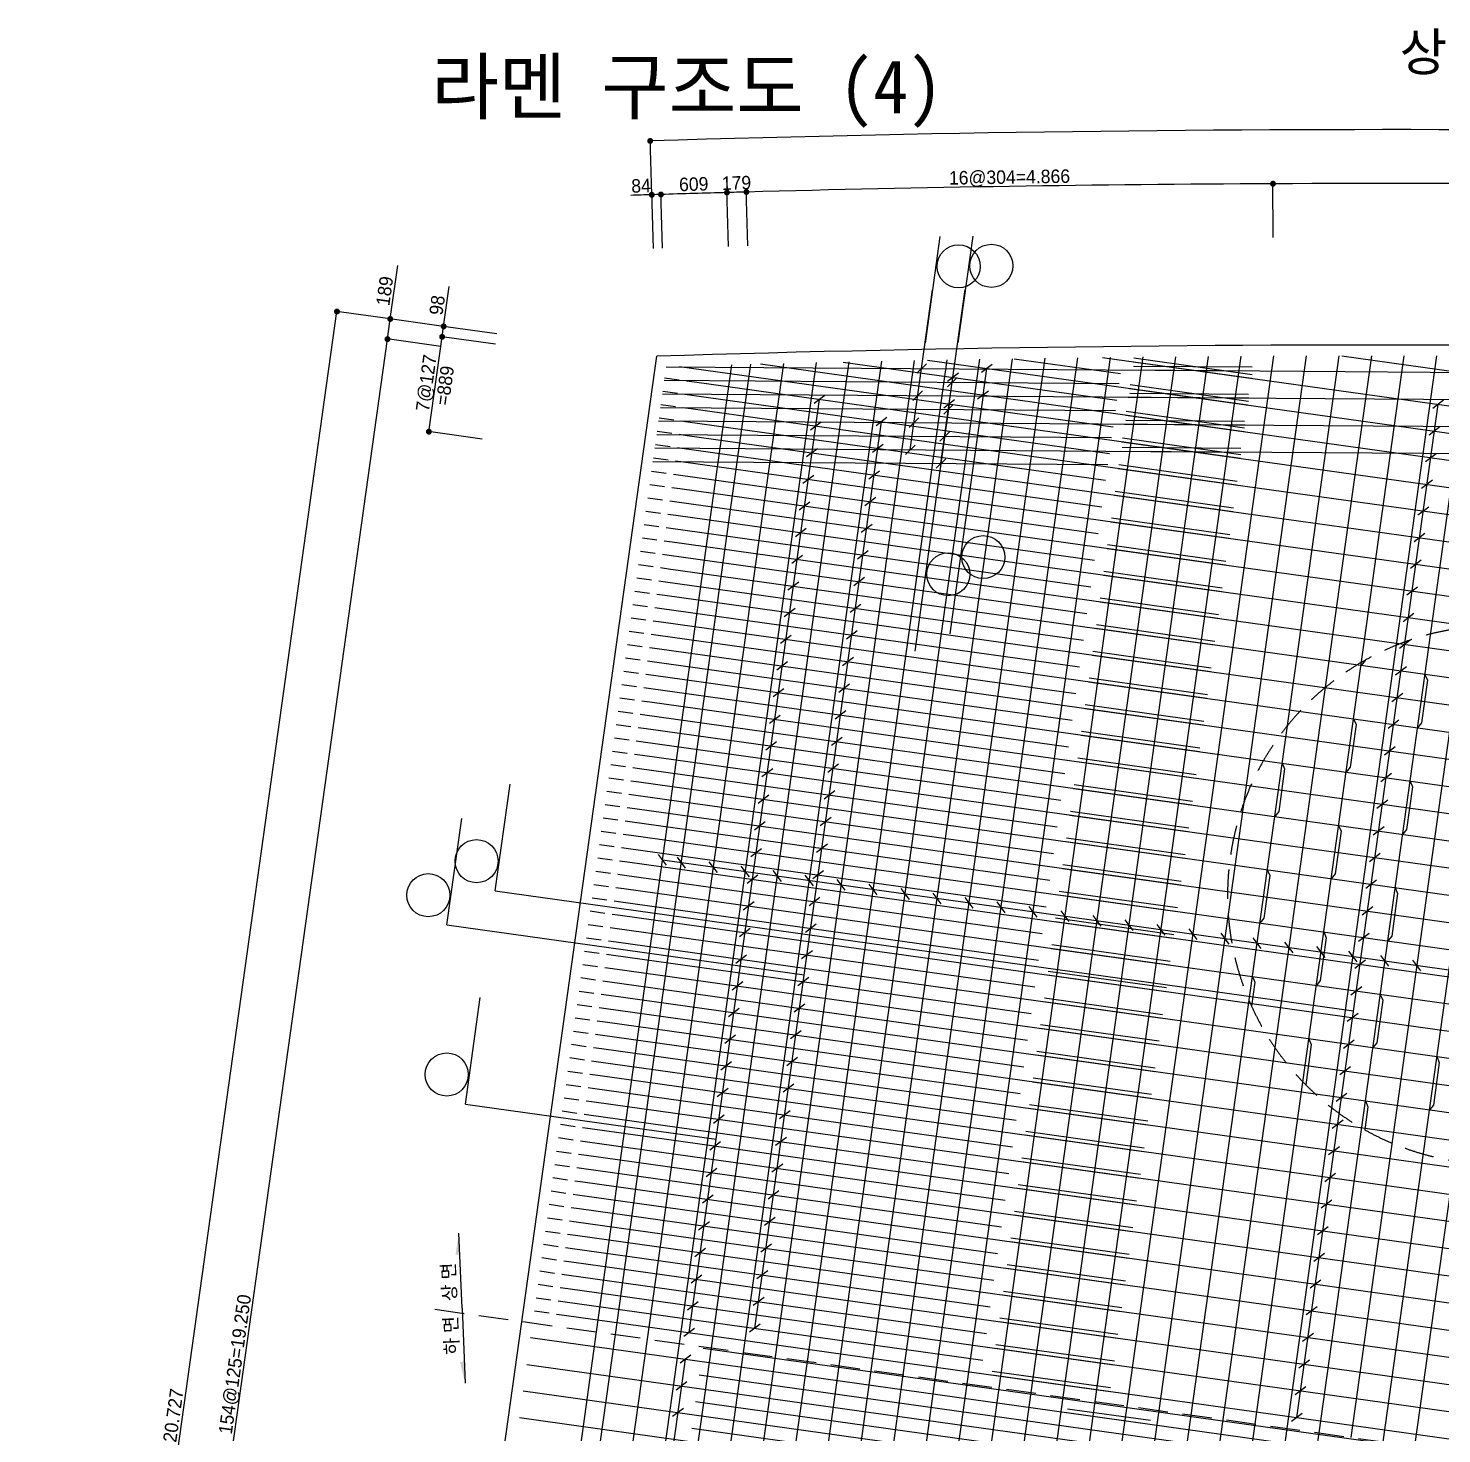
# Model space of a CAD drawing. Extents: x 2629709 to 3675628, y 1179 to 102095.
# Drawn here: x 3110835 to 3123967, y 15340 to 28391 of the extents above; entities that cross this region are included whole.
import ezdxf
from ezdxf.enums import TextEntityAlignment as Align

# ---------------------------------------------------------------- set-up
doc = ezdxf.new("R2010")
doc.units = 0
doc.header["$LTSCALE"] = 550
doc.header["$MEASUREMENT"] = 0
doc.linetypes.add('A-DASHD01', pattern=[0.75, 0.5, -0.25])
doc.linetypes.add('HIDDEN', pattern=[0.375, 0.25, -0.125])
for name, color, linetype in [('CS-CNTL', 1, 'A-DASHD01'), ('CS-CONC-MAJR', 4, 'CONTINUOUS'), ('CS-DIML', 1, 'CONTINUOUS'), ('CS-DIMT', 3, 'CONTINUOUS'), ('CS-MISC', 3, 'CONTINUOUS'), ('CS-RBAR-EREC', 6, 'CONTINUOUS'), ('CS-RBAR-MAJR', 6, 'CONTINUOUS'), ('CS-SYMB', 3, 'CONTINUOUS'), ('CS-SYMB-LIN3', 1, 'CONTINUOUS'), ('CS-TEXT', 3, 'CONTINUOUS'), ('CZ-TEX1', 6, 'CONTINUOUS'), ('TITLE-TEXT', 7, 'CONTINUOUS')]:
    doc.layers.add(name, color=color, linetype=linetype)
doc.styles.add('A_STANDARD', font='Dotum.ttf')
doc.styles.add('TB_TEXT', font='DotumChe.ttf')

# ---------------------------------------------------------------- blocks, each defined once
blk = doc.blocks.new('CXLEATK')
at = {"layer": 'CS-MISC'}
blk.add_line((-0.883885, 0.883882), (0.883882, -0.883882), dxfattribs=at)
blk = doc.blocks.new('CSBNUM1')
at = {"layer": 'CS-SYMB-LIN3'}
blk.add_line((0, 0), (20, 0), dxfattribs=at)
blk.add_circle((5, 4.2), 4, dxfattribs=at)
at = {"layer": 'CS-TEXT', "style": 'A_STANDARD', "flags": 1}
blk.add_attdef('RB_NO', text='', height=2.5, dxfattribs=at).set_placement((5, 4.2), align=Align.MIDDLE)
for tag, p in [('RB_DIA', (11.5, 1.5)), ('RB_LEN', (1.739, -3.958874))]:
    blk.add_attdef(tag, p, '', height=2.5, dxfattribs=at)
blk = doc.blocks.new('CSNUM1-KCFIT')
at = {"layer": 'CS-SYMB-LIN3'}
blk.add_line((0, 0), (20, 0), dxfattribs=at)
blk.add_circle((5, 4.2), 4, dxfattribs=at)
at = {"layer": 'CS-TEXT', "style": 'A_STANDARD', "width": 1.529584, "flags": 1}
blk.add_attdef('RB_NO', text='', height=2.5, dxfattribs=at).set_placement((1.604173, 2.917017), (8.341627, 2.917017), align=Align.FIT)
at = {"layer": 'CS-TEXT', "style": 'A_STANDARD', "flags": 1}
for tag, p in [('RB_DIA', (11.5, 1.5)), ('RB_LEN', (1.739, -3.958874))]:
    blk.add_attdef(tag, p, '', height=2.5, dxfattribs=at)
blk = doc.blocks.new('CXDIMDT2')
at = {"layer": 'CS-MISC', "const_width": 0.5}
blk.add_lwpolyline([(0.25, 0, 1), (-0.25, 0, 1)], format="xyb", close=True, dxfattribs=at)

msp = doc.modelspace()

# ---------------------------------------------------------------- linework, layer by layer
at = {"layer": 'CS-CNTL'}
msp.add_line((3114613, 16495), (3132514, 13994), dxfattribs=at)
msp.add_arc((3124477, 20342), 2500, 80, 260, dxfattribs=at)
at = {"layer": 'CS-CONC-MAJR', "linetype": 'Continuous'}
msp.add_line((3113806, 4818), (3116674, 25346), dxfattribs=at)
msp.add_arc((3123446, -195500), 220950, 87.4516, 91.75638, dxfattribs=at)
at = {"layer": 'CS-DIML', "linetype": 'Continuous'}
for p, q in [((3116628, 26845), (3116612, 27370)), ((3122402, 26448), (3122399, 26973)), ((3122402, 26448), (3122399, 26973)), ((3116644, 26346), (3116628, 26870)), ((3116728, 26348), (3116713, 26873)), ((3116728, 26348), (3116713, 26873)), ((3117340, 26366), (3117325, 26891)), ((3117340, 26366), (3117325, 26891)), ((3117520, 26371), (3117506, 26896)), ((3117520, 26371), (3117506, 26896))]:
    msp.add_line(p, q, dxfattribs=at)
at = {"layer": 'CS-DIML'}
for p, q in [((3114198, 25692), (3114268, 26187)), ((3114694, 25623), (3114746, 25994)), ((3119134, 25232), (3119236, 25962)), ((3119419, 25104), (3119540, 25967)), ((3110835, 5233), (3113703, 25761)), ((3114198, 25692), (3113678, 25765)), ((3114172, 25505), (3114198, 25692)), ((3114694, 25623), (3114174, 25696)), ((3115189, 25554), (3114669, 25626)), ((3114680, 25526), (3114694, 25623)), ((3111509, 6440), (3114172, 25505)), ((3114667, 25436), (3114148, 25509)), ((3114557, 24645), (3114680, 25526)), ((3115175, 25457), (3114655, 25529)), ((3119029, 24477), (3119134, 25232)), ((3119705, 24985), (3119740, 25232)), ((3119314, 24349), (3119419, 25104)), ((3119391, 24902), (3119426, 25150)), ((3119705, 24985), (3119534, 23757)), ((3116975, 16279), (3118185, 24944)), ((3119391, 24902), (3119209, 23598)), ((3122620, 15490), (3123934, 24899)), ((3117586, 16319), (3118762, 24738)), ((3115052, 24576), (3114532, 24649)), ((3116727, 20668), (3131637, 18584)), ((3115173, 20380), (3123147, 19266)), ((3114725, 20064), (3118044, 19600)), ((3114896, 18399), (3117225, 18074)), ((3115522, 5880), (3116940, 16031))]:
    msp.add_line(p, q, dxfattribs=at)
at = {"layer": 'CS-DIML', "linetype": 'Continuous'}
for radius, start, end in [(222950, 87.4516, 91.75638), (222450, 90.26974, 91.53006), (222450, 88.77825, 90.26974), (222450, 91.75638, 91.8066), (222450, 91.7345, 91.75638), (222450, 91.57662, 91.7345), (222450, 91.53006, 91.57662)]:
    msp.add_arc((3123446, -195500), radius, start, end, dxfattribs=at)
at = {"layer": 'CS-RBAR-EREC'}
for p, q in [((3121103, 25254), (3122205, 25247)), ((3121105, 25330), (3122204, 25177)), ((3121071, 25083), (3122170, 24929)), ((3121068, 25003), (3122170, 24995)), ((3121036, 24835), (3122135, 24681)), ((3121033, 24751), (3122135, 24744)), ((3121001, 24587), (3122101, 24434)), ((3120998, 24500), (3122100, 24492)), ((3120967, 24340), (3122066, 24186)), ((3120932, 24092), (3122031, 23939)), ((3120898, 23845), (3121997, 23691)), ((3120863, 23597), (3121962, 23443)), ((3120828, 23349), (3121928, 23196)), ((3120794, 23102), (3121893, 22948)), ((3120759, 22854), (3121859, 22701)), ((3120725, 22607), (3121824, 22453)), ((3120690, 22359), (3121789, 22205)), ((3120655, 22111), (3121755, 21958)), ((3120621, 21864), (3121720, 21710)), ((3120586, 21616), (3121686, 21463)), ((3120552, 21369), (3121651, 21215)), ((3120517, 21121), (3121616, 20967)), ((3120482, 20873), (3121582, 20720)), ((3120448, 20626), (3121547, 20472)), ((3120413, 20378), (3121513, 20225)), ((3120379, 20131), (3121478, 19977)), ((3120344, 19883), (3121443, 19729)), ((3120309, 19635), (3121409, 19482)), ((3120275, 19388), (3121374, 19234)), ((3120240, 19140), (3121340, 18987)), ((3120206, 18893), (3121305, 18739)), ((3120171, 18645), (3121270, 18492)), ((3120137, 18398), (3121236, 18244)), ((3120102, 18150), (3121201, 17996)), ((3120067, 17902), (3121167, 17749)), ((3120033, 17655), (3121132, 17501)), ((3119998, 17407), (3121097, 17254)), ((3119964, 17160), (3121063, 17006)), ((3119929, 16912), (3121028, 16758)), ((3119894, 16664), (3120994, 16511)), ((3119860, 16417), (3120959, 16263)), ((3119825, 16169), (3120925, 16016)), ((3119791, 15922), (3120890, 15768)), ((3120489, 15572), (3121261, 15464))]:
    msp.add_line(p, q, dxfattribs=at)
at = {"layer": 'CS-RBAR-EREC', "linetype": 'Continuous'}
for p, q in [((3123254, 22520), (3123217, 22474)), ((3123254, 22523), (3123254, 22520)), ((3123834, 22338), (3123779, 21942)), ((3123811, 22391), (3123834, 22338)), ((3123148, 21979), (3123171, 21926)), ((3123779, 21942), (3123742, 21896)), ((3123171, 21926), (3123115, 21529)), ((3122484, 21567), (3122507, 21513)), ((3122507, 21513), (3122452, 21117)), ((3123115, 21529), (3123079, 21484)), ((3123696, 21347), (3123640, 20951)), ((3123673, 21401), (3123696, 21347)), ((3122452, 21117), (3122415, 21072)), ((3123032, 20935), (3122977, 20539)), ((3123009, 20989), (3123032, 20935)), ((3123640, 20951), (3123604, 20906)), ((3122369, 20523), (3122313, 20127)), ((3122346, 20577), (3122369, 20523)), ((3122977, 20539), (3122940, 20494)), ((3123557, 20357), (3123502, 19961)), ((3123534, 20411), (3123557, 20357)), ((3122313, 20127), (3122277, 20082)), ((3122871, 19999), (3122894, 19945)), ((3123502, 19961), (3123465, 19916)), ((3122894, 19945), (3122838, 19549)), ((3122208, 19586), (3122230, 19533)), ((3122230, 19533), (3122199, 19311)), ((3122838, 19549), (3122802, 19503)), ((3123419, 19367), (3123364, 18970)), ((3123396, 19420), (3123419, 19367)), ((3122755, 18954), (3122703, 18580)), ((3122733, 19008), (3122755, 18954)), ((3123364, 18970), (3123327, 18925)), ((3123944, 18788), (3123889, 18392)), ((3123921, 18842), (3123944, 18788)), ((3123258, 18430), (3123280, 18376)), ((3123889, 18392), (3123852, 18347)), ((3123280, 18376), (3123251, 18163))]:
    msp.add_line(p, q, dxfattribs=at)
at = {"layer": 'CS-RBAR-MAJR'}
for p, q in [((3120450, 15679), (3121800, 25344)), ((3120747, 15638), (3122104, 25346)), ((3121044, 15596), (3122407, 25348)), ((3121341, 15555), (3122710, 25349)), ((3121639, 15513), (3123013, 25350)), ((3121936, 15472), (3123316, 25350)), ((3122233, 15430), (3123619, 25350)), ((3122530, 15389), (3123922, 25349)), ((3122827, 15347), (3124224, 25349)), ((3123124, 15306), (3124527, 25347)), ((3123421, 15264), (3124830, 25346)), ((3116115, 16285), (3117370, 25266)), ((3116290, 16260), (3117549, 25271)), ((3116588, 16219), (3117853, 25279)), ((3116885, 16177), (3118157, 25287)), ((3117182, 16136), (3118461, 25294)), ((3117479, 16094), (3118765, 25300)), ((3117776, 16053), (3119069, 25307)), ((3118073, 16011), (3119373, 25312)), ((3118370, 15970), (3119676, 25318)), ((3118667, 15928), (3119980, 25323)), ((3118964, 15887), (3120283, 25327)), ((3119262, 15845), (3120587, 25331)), ((3119559, 15804), (3120890, 25335)), ((3119856, 15762), (3121194, 25339)), ((3120153, 15721), (3121497, 25341)), ((3123718, 15223), (3125132, 25344)), ((3114532, 4952), (3116115, 16285)), ((3114712, 4960), (3116290, 16260)), ((3115016, 4973), (3116588, 16219)), ((3115321, 4985), (3116885, 16177)), ((3115626, 4998), (3117182, 16136)), ((3115930, 5009), (3117479, 16094)), ((3116235, 5020), (3117776, 16053)), ((3116539, 5031), (3118073, 16011)), ((3116843, 5041), (3118370, 15970)), ((3117148, 5051), (3118667, 15928)), ((3117452, 5060), (3118964, 15887)), ((3117756, 5069), (3119262, 15845)), ((3118060, 5078), (3119559, 15804)), ((3118364, 5086), (3119856, 15762)), ((3118668, 5093), (3120153, 15721)), ((3118972, 5100), (3120450, 15679)), ((3119276, 5107), (3120747, 15638)), ((3119580, 5113), (3121044, 15596)), ((3119883, 5118), (3121341, 15555)), ((3120187, 5124), (3121639, 15513)), ((3120490, 5128), (3121936, 15472)), ((3120794, 5132), (3122233, 15430)), ((3121097, 5136), (3122530, 15389)), ((3121401, 5140), (3122827, 15347))]:
    msp.add_line(p, q, dxfattribs=at)
at = {"layer": 'CS-RBAR-MAJR', "linetype": 'Continuous'}
for p, q in [((3123037, 25350), (3128573, 24576)), ((3116762, 25248), (3122209, 25211)), ((3116884, 25252), (3120913, 24690)), ((3117637, 25274), (3122130, 24646)), ((3118405, 25292), (3120948, 24937)), ((3119190, 25309), (3122165, 24893)), ((3119993, 25323), (3120983, 25185)), ((3120815, 25334), (3122199, 25141)), ((3121090, 25218), (3128655, 25166)), ((3121100, 25295), (3128528, 24257)), ((3116744, 25123), (3120970, 25093)), ((3117025, 25107), (3122096, 24398)), ((3116727, 24997), (3122174, 24959)), ((3116977, 24987), (3120879, 24442)), ((3121054, 24967), (3128620, 24914)), ((3121066, 25047), (3128493, 24009)), ((3116709, 24871), (3120935, 24842)), ((3116990, 24859), (3122061, 24151)), ((3116691, 24745), (3122139, 24708)), ((3116942, 24740), (3120844, 24194)), ((3121019, 24715), (3128585, 24663)), ((3121031, 24799), (3128459, 23762)), ((3116674, 24619), (3120900, 24590)), ((3116956, 24611), (3122027, 23903)), ((3116656, 24494), (3122104, 24456)), ((3116908, 24492), (3120810, 23947)), ((3120984, 24464), (3128550, 24411)), ((3120996, 24552), (3128424, 23514)), ((3116639, 24368), (3120864, 24339)), ((3116921, 24364), (3121992, 23655)), ((3120962, 24304), (3128390, 23266)), ((3116873, 24244), (3120775, 23699)), ((3116887, 24116), (3121957, 23408)), ((3120927, 24057), (3128355, 23019)), ((3116838, 23997), (3120741, 23452)), ((3116852, 23869), (3121923, 23160)), ((3120893, 23809), (3128320, 22771)), ((3116804, 23749), (3120706, 23204)), ((3116817, 23621), (3121888, 22913)), ((3120858, 23561), (3128286, 22524)), ((3116769, 23502), (3120671, 22956)), ((3116735, 23254), (3120637, 22709)), ((3116783, 23373), (3121854, 22665)), ((3120823, 23314), (3128251, 22276)), ((3116748, 23126), (3121819, 22417)), ((3116700, 23006), (3120602, 22461)), ((3120789, 23066), (3128217, 22028)), ((3116714, 22878), (3121784, 22170)), ((3116665, 22759), (3120568, 22214)), ((3120754, 22819), (3128182, 21781)), ((3116679, 22631), (3121750, 21922)), ((3116631, 22511), (3120533, 21966)), ((3120720, 22571), (3128147, 21533)), ((3116644, 22383), (3121715, 21675)), ((3116596, 22264), (3120498, 21718)), ((3120685, 22323), (3128113, 21286)), ((3116610, 22135), (3121681, 21427)), ((3120650, 22076), (3128078, 21038)), ((3116562, 22016), (3120464, 21471)), ((3116575, 21888), (3121646, 21179)), ((3120616, 21828), (3128044, 20790)), ((3116527, 21768), (3120429, 21223)), ((3116541, 21640), (3121611, 20932)), ((3120581, 21581), (3128009, 20543)), ((3116493, 21521), (3120395, 20976)), ((3116458, 21273), (3120360, 20728)), ((3116506, 21393), (3121577, 20684)), ((3120547, 21333), (3127975, 20295)), ((3116471, 21145), (3121542, 20437)), ((3116423, 21026), (3120325, 20480)), ((3120512, 21085), (3127940, 20048)), ((3116437, 20897), (3121508, 20189)), ((3116389, 20778), (3120291, 20233)), ((3120477, 20838), (3127905, 19800)), ((3116402, 20650), (3121473, 19941)), ((3116354, 20530), (3120256, 19985)), ((3120443, 20590), (3127871, 19552)), ((3116368, 20402), (3121438, 19694)), ((3116320, 20283), (3120222, 19738)), ((3120408, 20343), (3127836, 19305)), ((3116333, 20155), (3121404, 19446)), ((3120374, 20095), (3127802, 19057)), ((3116285, 20035), (3120187, 19490)), ((3116298, 19907), (3121369, 19199)), ((3120339, 19847), (3127767, 18810)), ((3116250, 19788), (3120152, 19242)), ((3116264, 19660), (3121335, 18951)), ((3120305, 19600), (3127732, 18562)), ((3116216, 19540), (3120118, 18995)), ((3116229, 19412), (3121300, 18703)), ((3120270, 19352), (3127698, 18314)), ((3116181, 19292), (3120083, 18747)), ((3116147, 19045), (3120049, 18500)), ((3116195, 19164), (3121265, 18456)), ((3120235, 19105), (3127663, 18067)), ((3116160, 18917), (3121231, 18208)), ((3116112, 18797), (3120014, 18252)), ((3120201, 18857), (3127629, 17819)), ((3116126, 18669), (3121196, 17961)), ((3116077, 18550), (3119979, 18004)), ((3120166, 18609), (3127594, 17572)), ((3116091, 18422), (3121162, 17713)), ((3116043, 18302), (3119945, 17757)), ((3120132, 18362), (3127559, 17324)), ((3116056, 18174), (3121127, 17465)), ((3116008, 18054), (3119910, 17509)), ((3120097, 18114), (3127525, 17076)), ((3116022, 17926), (3121092, 17218)), ((3120062, 17867), (3127490, 16829)), ((3115974, 17807), (3119876, 17262)), ((3115987, 17679), (3121058, 16970)), ((3120028, 17619), (3127456, 16581)), ((3115939, 17559), (3119841, 17014)), ((3115953, 17431), (3121023, 16723)), ((3119993, 17371), (3127421, 16334)), ((3115904, 17312), (3119807, 16766)), ((3115918, 17184), (3120989, 16475)), ((3119959, 17124), (3127386, 16086)), ((3115870, 17064), (3119772, 16519)), ((3115835, 16816), (3119737, 16271)), ((3115883, 16936), (3120954, 16228)), ((3119924, 16876), (3127352, 15838)), ((3115849, 16688), (3120920, 15980)), ((3115801, 16569), (3119703, 16024)), ((3119889, 16629), (3127317, 15591)), ((3115814, 16441), (3120885, 15732)), ((3119855, 16381), (3127283, 15343)), ((3115502, 16232), (3121256, 15428)), ((3117104, 16134), (3130031, 14328)), ((3119820, 16134), (3127248, 15096)), ((3115467, 15984), (3121221, 15180)), ((3117069, 15887), (3129997, 14081)), ((3119786, 15886), (3127213, 14848)), ((3115433, 15737), (3121187, 14933)), ((3117035, 15639), (3129962, 13833)), ((3120484, 15536), (3126624, 14678)), ((3115398, 15489), (3121152, 14685)), ((3117000, 15392), (3129927, 13585))]:
    msp.add_line(p, q, dxfattribs=at)
at = {"layer": 'CS-RBAR-MAJR', "linetype": 'HIDDEN'}
for p, q in [((3116747, 25145), (3117025, 25107)), ((3116730, 25022), (3116977, 24987)), ((3116713, 24898), (3116990, 24859)), ((3116695, 24774), (3116942, 24740)), ((3116678, 24650), (3116956, 24611)), ((3116661, 24526), (3116908, 24492)), ((3116644, 24403), (3116921, 24364)), ((3116626, 24279), (3116873, 24244)), ((3116592, 24031), (3116838, 23997)), ((3116609, 24155), (3116887, 24116)), ((3116574, 23907), (3116852, 23869)), ((3116557, 23784), (3116804, 23749)), ((3116540, 23660), (3116817, 23621)), ((3116522, 23536), (3116769, 23502)), ((3116505, 23412), (3116783, 23373)), ((3116488, 23288), (3116735, 23254)), ((3116471, 23165), (3116748, 23126)), ((3116453, 23041), (3116700, 23006)), ((3116436, 22917), (3116714, 22878)), ((3116419, 22793), (3116665, 22759)), ((3116401, 22669), (3116679, 22631)), ((3116384, 22546), (3116631, 22511)), ((3116367, 22422), (3116644, 22383)), ((3116349, 22298), (3116596, 22264)), ((3116332, 22174), (3116610, 22135)), ((3116315, 22050), (3116562, 22016)), ((3116280, 21803), (3116527, 21768)), ((3116298, 21927), (3116575, 21888)), ((3116263, 21679), (3116541, 21640)), ((3116246, 21555), (3116493, 21521)), ((3116228, 21431), (3116506, 21393)), ((3116211, 21308), (3116458, 21273)), ((3116194, 21184), (3116471, 21145)), ((3116177, 21060), (3116423, 21026)), ((3116159, 20936), (3116437, 20897)), ((3116142, 20812), (3116389, 20778)), ((3116125, 20689), (3116402, 20650)), ((3116107, 20565), (3116354, 20530)), ((3116090, 20441), (3116368, 20402)), ((3116073, 20317), (3116320, 20283)), ((3116055, 20194), (3116333, 20155)), ((3116038, 20070), (3116285, 20035)), ((3116021, 19946), (3116298, 19907)), ((3115986, 19698), (3116264, 19660)), ((3116004, 19822), (3116250, 19788)), ((3115969, 19575), (3116216, 19540)), ((3115952, 19451), (3116229, 19412)), ((3115934, 19327), (3116181, 19292)), ((3115917, 19203), (3116195, 19164)), ((3115900, 19079), (3116147, 19045)), ((3115882, 18956), (3116160, 18917)), ((3115865, 18832), (3116112, 18797)), ((3115848, 18708), (3116126, 18669)), ((3115831, 18584), (3116077, 18550)), ((3115813, 18460), (3116091, 18422)), ((3115796, 18337), (3116043, 18302)), ((3115779, 18213), (3116056, 18174)), ((3115761, 18089), (3116008, 18054)), ((3115744, 17965), (3116022, 17926)), ((3115727, 17841), (3115974, 17807)), ((3115709, 17718), (3115987, 17679)), ((3115675, 17470), (3115953, 17431)), ((3115692, 17594), (3115939, 17559)), ((3115658, 17346), (3115904, 17312)), ((3115640, 17222), (3115918, 17184)), ((3115623, 17099), (3115870, 17064)), ((3115606, 16975), (3115883, 16936)), ((3115588, 16851), (3115835, 16816)), ((3115571, 16727), (3115849, 16688)), ((3115554, 16603), (3115801, 16569)), ((3115537, 16480), (3115814, 16441))]:
    msp.add_line(p, q, dxfattribs=at)
at = {"layer": 'CS-SYMB', "linetype": 'Continuous'}
for q in [(3114836, 17202), (3114894, 15808)]:
    msp.add_line((3114865, 16505), q, dxfattribs=at)
at = {"layer": 'CS-SYMB'}
for points in [[(3114804, 17001), (3114844, 17002), (3114804, 17001), (3114836, 17202)], [(3114846, 16006), (3114886, 16008), (3114846, 16006), (3114894, 15808)]]:
    msp.add_solid(points, dxfattribs=at)

# ---------------------------------------------------------------- block references
at = {"layer": 'CS-RBAR-MAJR', "xscale": 50, "yscale": 50, "zscale": 50, "rotation": 82.04627800000003}
for p in [(3115173, 20380), (3114725, 20064), (3114896, 18399)]:
    msp.add_blockref('CSBNUM1', p, dxfattribs=at)
at = {"layer": 'CS-SYMB'}
for name, p, xscale, yscale, zscale, rotation in [('CXDIMDT2', (3116613, 27345), 54.99999999999999, 54.99999999999999, 54.99999999999999, 246.795506), ('CXDIMDT2', (3122399, 26948), 54.99999999999999, 54.99999999999999, 54.99999999999999, 246.795506), ('CXDIMDT2', (3122399, 26948), 54.99999999999999, 54.99999999999999, 54.99999999999999, 246.795506), ('CXDIMDT2', (3116628, 26845), 54.99999999999999, 54.99999999999999, 54.99999999999999, 246.795506), ('CXDIMDT2', (3116713, 26848), 54.99999999999999, 54.99999999999999, 54.99999999999999, 246.795506), ('CXDIMDT2', (3116713, 26848), 54.99999999999999, 54.99999999999999, 54.99999999999999, 246.795506), ('CXDIMDT2', (3117326, 26866), 54.99999999999999, 54.99999999999999, 54.99999999999999, 246.795506), ('CXDIMDT2', (3117326, 26866), 54.99999999999999, 54.99999999999999, 54.99999999999999, 246.795506), ('CXDIMDT2', (3117507, 26871), 54.99999999999999, 54.99999999999999, 54.99999999999999, 246.795506), ('CXDIMDT2', (3117507, 26871), 54.99999999999999, 54.99999999999999, 54.99999999999999, 246.795506), ('CSNUM1-KCFIT', (3119305, 26457), 49.99999999999999, 49.99999999999999, 49.99999999999999, 262.046278), ('CSNUM1-KCFIT', (3119609, 26462), 49.99999999999999, 49.99999999999999, 49.99999999999999, 262.046278), ('CXDIMDT2', (3113703, 25761), 54.99999999999999, 54.99999999999999, 54.99999999999999, 172.046278), ('CXDIMDT2', (3114198, 25692), 54.99999999999999, 54.99999999999999, 54.99999999999999, 172.046278), ('CXDIMDT2', (3114198, 25692), 54.99999999999999, 54.99999999999999, 54.99999999999999, 172.046278), ('CXDIMDT2', (3114694, 25623), 54.99999999999999, 54.99999999999999, 54.99999999999999, 172.046278), ('CXDIMDT2', (3114694, 25623), 54.99999999999999, 54.99999999999999, 54.99999999999999, 172.046278), ('CXDIMDT2', (3114172, 25505), 54.99999999999999, 54.99999999999999, 54.99999999999999, 172.046278), ('CXDIMDT2', (3114172, 25505), 54.99999999999999, 54.99999999999999, 54.99999999999999, 172.046278), ('CXDIMDT2', (3114680, 25526), 54.99999999999999, 54.99999999999999, 54.99999999999999, 172.046278), ('CXDIMDT2', (3114680, 25526), 54.99999999999999, 54.99999999999999, 54.99999999999999, 172.046278), ('CXLEATK', (3119134, 25232), 50, 50, 50, 269.602994), ('CXLEATK', (3119740, 25232), 49.99999999999999, 49.99999999999999, 49.99999999999999, 262.046278), ('CXLEATK', (3119419, 25104), 50, 50, 50, 269.602994), ('CXLEATK', (3119426, 25150), 49.99999999999999, 49.99999999999999, 49.99999999999999, 262.046278), ('CXLEATK', (3118185, 24944), 49.99999999999999, 49.99999999999999, 49.99999999999999, 262.046278), ('CXLEATK', (3119099, 24980), 50, 50, 50, 269.602994), ('CXLEATK', (3119391, 24902), 49.99999999999999, 49.99999999999999, 49.99999999999999, 262.046278), ('CXLEATK', (3119705, 24985), 49.99999999999999, 49.99999999999999, 49.99999999999999, 262.046278), ('CXLEATK', (3119384, 24853), 50, 50, 50, 269.602994), ('CXLEATK', (3123934, 24899), 49.99999999999999, 49.99999999999999, 49.99999999999999, 262.046278), ('CXLEATK', (3118151, 24697), 49.99999999999999, 49.99999999999999, 49.99999999999999, 262.046278), ('CXLEATK', (3118762, 24738), 49.99999999999999, 49.99999999999999, 49.99999999999999, 262.046278), ('CXLEATK', (3119064, 24729), 50, 50, 50, 269.602994), ('CXLEATK', (3123900, 24651), 49.99999999999999, 49.99999999999999, 49.99999999999999, 262.046278), ('CXDIMDT2', (3114557, 24645), 54.99999999999999, 54.99999999999999, 54.99999999999999, 172.046278), ('CXLEATK', (3119349, 24601), 50, 50, 50, 269.602994), ('CXLEATK', (3118116, 24449), 49.99999999999999, 49.99999999999999, 49.99999999999999, 262.046278), ('CXLEATK', (3118728, 24490), 49.99999999999999, 49.99999999999999, 49.99999999999999, 262.046278), ('CXLEATK', (3119029, 24477), 50, 50, 50, 269.602994), ('CXLEATK', (3123865, 24403), 49.99999999999999, 49.99999999999999, 49.99999999999999, 262.046278), ('CXLEATK', (3119314, 24349), 50, 50, 50, 269.602994), ('CXLEATK', (3118082, 24202), 49.99999999999999, 49.99999999999999, 49.99999999999999, 262.046278), ('CXLEATK', (3118693, 24242), 49.99999999999999, 49.99999999999999, 49.99999999999999, 262.046278), ('CXLEATK', (3123830, 24156), 49.99999999999999, 49.99999999999999, 49.99999999999999, 262.046278), ('CXLEATK', (3118658, 23995), 49.99999999999999, 49.99999999999999, 49.99999999999999, 262.046278), ('CXLEATK', (3118047, 23954), 49.99999999999999, 49.99999999999999, 49.99999999999999, 262.046278), ('CXLEATK', (3123796, 23908), 49.99999999999999, 49.99999999999999, 49.99999999999999, 262.046278), ('CXLEATK', (3118624, 23747), 49.99999999999999, 49.99999999999999, 49.99999999999999, 262.046278), ('CXLEATK', (3118012, 23707), 49.99999999999999, 49.99999999999999, 49.99999999999999, 262.046278), ('CSNUM1-KCFIT', (3119534, 23757), 49.99999999999999, 49.99999999999999, 49.99999999999999, 262.046278), ('CXLEATK', (3123761, 23661), 49.99999999999999, 49.99999999999999, 49.99999999999999, 262.046278), ('CXLEATK', (3117978, 23459), 49.99999999999999, 49.99999999999999, 49.99999999999999, 262.046278), ('CXLEATK', (3118589, 23500), 49.99999999999999, 49.99999999999999, 49.99999999999999, 262.046278), ('CSNUM1-KCFIT', (3119209, 23598), 49.99999999999999, 49.99999999999999, 49.99999999999999, 262.046278), ('CXLEATK', (3123727, 23413), 49.99999999999999, 49.99999999999999, 49.99999999999999, 262.046278), ('CXLEATK', (3117943, 23211), 49.99999999999999, 49.99999999999999, 49.99999999999999, 262.046278), ('CXLEATK', (3118555, 23252), 49.99999999999999, 49.99999999999999, 49.99999999999999, 262.046278), ('CXLEATK', (3123692, 23165), 49.99999999999999, 49.99999999999999, 49.99999999999999, 262.046278), ('CXLEATK', (3117909, 22964), 49.99999999999999, 49.99999999999999, 49.99999999999999, 262.046278), ('CXLEATK', (3118520, 23004), 49.99999999999999, 49.99999999999999, 49.99999999999999, 262.046278), ('CXLEATK', (3123658, 22918), 49.99999999999999, 49.99999999999999, 49.99999999999999, 262.046278), ('CXLEATK', (3117874, 22716), 49.99999999999999, 49.99999999999999, 49.99999999999999, 262.046278), ('CXLEATK', (3118486, 22757), 49.99999999999999, 49.99999999999999, 49.99999999999999, 262.046278), ('CXLEATK', (3123623, 22670), 49.99999999999999, 49.99999999999999, 49.99999999999999, 262.046278), ('CXLEATK', (3117839, 22469), 49.99999999999999, 49.99999999999999, 49.99999999999999, 262.046278), ('CXLEATK', (3118451, 22509), 49.99999999999999, 49.99999999999999, 49.99999999999999, 262.046278), ('CXLEATK', (3123588, 22423), 49.99999999999999, 49.99999999999999, 49.99999999999999, 262.046278), ('CXLEATK', (3117805, 22221), 49.99999999999999, 49.99999999999999, 49.99999999999999, 262.046278), ('CXLEATK', (3118416, 22262), 49.99999999999999, 49.99999999999999, 49.99999999999999, 262.046278), ('CXLEATK', (3123554, 22175), 49.99999999999999, 49.99999999999999, 49.99999999999999, 262.046278), ('CXLEATK', (3118382, 22014), 49.99999999999999, 49.99999999999999, 49.99999999999999, 262.046278), ('CXLEATK', (3117770, 21973), 49.99999999999999, 49.99999999999999, 49.99999999999999, 262.046278), ('CXLEATK', (3123519, 21927), 49.99999999999999, 49.99999999999999, 49.99999999999999, 262.046278), ('CXLEATK', (3118347, 21767), 49.99999999999999, 49.99999999999999, 49.99999999999999, 262.046278), ('CXLEATK', (3117736, 21726), 49.99999999999999, 49.99999999999999, 49.99999999999999, 262.046278), ('CXLEATK', (3123485, 21680), 49.99999999999999, 49.99999999999999, 49.99999999999999, 262.046278), ('CXLEATK', (3118313, 21519), 49.99999999999999, 49.99999999999999, 49.99999999999999, 262.046278), ('CXLEATK', (3117701, 21478), 49.99999999999999, 49.99999999999999, 49.99999999999999, 262.046278), ('CXLEATK', (3123450, 21432), 49.99999999999999, 49.99999999999999, 49.99999999999999, 262.046278), ('CXLEATK', (3117666, 21231), 49.99999999999999, 49.99999999999999, 49.99999999999999, 262.046278), ('CXLEATK', (3118278, 21271), 49.99999999999999, 49.99999999999999, 49.99999999999999, 262.046278), ('CXLEATK', (3123415, 21185), 49.99999999999999, 49.99999999999999, 49.99999999999999, 262.046278), ('CXLEATK', (3117632, 20983), 49.99999999999999, 49.99999999999999, 49.99999999999999, 262.046278), ('CXLEATK', (3118243, 21024), 49.99999999999999, 49.99999999999999, 49.99999999999999, 262.046278), ('CXLEATK', (3123381, 20937), 49.99999999999999, 49.99999999999999, 49.99999999999999, 262.046278), ('CXLEATK', (3117597, 20735), 49.99999999999999, 49.99999999999999, 49.99999999999999, 262.046278), ('CXLEATK', (3118209, 20776), 49.99999999999999, 49.99999999999999, 49.99999999999999, 262.046278), ('CXLEATK', (3116727, 20668), 50, 50, 50, 172.046278), ('CXLEATK', (3116903, 20643), 50, 50, 50, 172.046278), ('CXLEATK', (3117200, 20602), 50, 50, 50, 172.046278), ('CXLEATK', (3123346, 20689), 49.99999999999999, 49.99999999999999, 49.99999999999999, 262.046278), ('CXLEATK', (3117497, 20560), 50, 50, 50, 172.046278), ('CXLEATK', (3117563, 20488), 49.99999999999999, 49.99999999999999, 49.99999999999999, 262.046278), ('CXLEATK', (3117794, 20519), 50, 50, 50, 172.046278), ('CXLEATK', (3118091, 20477), 50, 50, 50, 172.046278), ('CXLEATK', (3118174, 20529), 49.99999999999999, 49.99999999999999, 49.99999999999999, 262.046278), ('CXLEATK', (3118388, 20436), 50, 50, 50, 172.046278), ('CXLEATK', (3123312, 20442), 49.99999999999999, 49.99999999999999, 49.99999999999999, 262.046278), ('CXLEATK', (3118685, 20394), 50, 50, 50, 172.046278), ('CXLEATK', (3118983, 20352), 50, 50, 50, 172.046278), ('CXLEATK', (3119280, 20311), 50, 50, 50, 172.046278), ('CXLEATK', (3117528, 20240), 49.99999999999999, 49.99999999999999, 49.99999999999999, 262.046278), ('CXLEATK', (3118140, 20281), 49.99999999999999, 49.99999999999999, 49.99999999999999, 262.046278), ('CXLEATK', (3119577, 20269), 50, 50, 50, 172.046278), ('CXLEATK', (3119874, 20228), 50, 50, 50, 172.046278), ('CXLEATK', (3120171, 20186), 50, 50, 50, 172.046278), ('CXLEATK', (3123277, 20194), 49.99999999999999, 49.99999999999999, 49.99999999999999, 262.046278), ('CXLEATK', (3120468, 20145), 50, 50, 50, 172.046278), ('CXLEATK', (3120765, 20103), 50, 50, 50, 172.046278), ('CXLEATK', (3121062, 20062), 50, 50, 50, 172.046278), ('CXLEATK', (3117493, 19993), 49.99999999999999, 49.99999999999999, 49.99999999999999, 262.046278), ('CXLEATK', (3118105, 20033), 49.99999999999999, 49.99999999999999, 49.99999999999999, 262.046278), ('CXLEATK', (3121360, 20020), 50, 50, 50, 172.046278), ('CXLEATK', (3121657, 19979), 50, 50, 50, 172.046278), ('CXLEATK', (3121954, 19937), 50, 50, 50, 172.046278), ('CXLEATK', (3123242, 19947), 49.99999999999999, 49.99999999999999, 49.99999999999999, 262.046278), ('CXLEATK', (3118070, 19786), 49.99999999999999, 49.99999999999999, 49.99999999999999, 262.046278), ('CXLEATK', (3122251, 19896), 50, 50, 50, 172.046278), ('CXLEATK', (3122548, 19854), 50, 50, 50, 172.046278), ('CXLEATK', (3122845, 19813), 50, 50, 50, 172.046278), ('CXLEATK', (3117459, 19745), 49.99999999999999, 49.99999999999999, 49.99999999999999, 262.046278), ('CXLEATK', (3123142, 19771), 50, 50, 50, 172.046278), ('CXLEATK', (3123208, 19699), 49.99999999999999, 49.99999999999999, 49.99999999999999, 262.046278), ('CXLEATK', (3123439, 19730), 50, 50, 50, 172.046278), ('CXLEATK', (3123736, 19688), 50, 50, 50, 172.046278), ('CXLEATK', (3118036, 19538), 49.99999999999999, 49.99999999999999, 49.99999999999999, 262.046278), ('CXLEATK', (3117424, 19497), 49.99999999999999, 49.99999999999999, 49.99999999999999, 262.046278), ('CXLEATK', (3123173, 19451), 49.99999999999999, 49.99999999999999, 49.99999999999999, 262.046278), ('CXLEATK', (3118001, 19291), 49.99999999999999, 49.99999999999999, 49.99999999999999, 262.046278), ('CXLEATK', (3117390, 19250), 49.99999999999999, 49.99999999999999, 49.99999999999999, 262.046278), ('CXLEATK', (3123139, 19204), 49.99999999999999, 49.99999999999999, 49.99999999999999, 262.046278), ('CXLEATK', (3117355, 19002), 49.99999999999999, 49.99999999999999, 49.99999999999999, 262.046278), ('CXLEATK', (3117967, 19043), 49.99999999999999, 49.99999999999999, 49.99999999999999, 262.046278), ('CXLEATK', (3123104, 18956), 49.99999999999999, 49.99999999999999, 49.99999999999999, 262.046278), ('CXLEATK', (3117320, 18755), 49.99999999999999, 49.99999999999999, 49.99999999999999, 262.046278), ('CXLEATK', (3117932, 18795), 49.99999999999999, 49.99999999999999, 49.99999999999999, 262.046278), ('CXLEATK', (3123069, 18709), 49.99999999999999, 49.99999999999999, 49.99999999999999, 262.046278), ('CXLEATK', (3117286, 18507), 49.99999999999999, 49.99999999999999, 49.99999999999999, 262.046278), ('CXLEATK', (3117897, 18548), 49.99999999999999, 49.99999999999999, 49.99999999999999, 262.046278), ('CXLEATK', (3123035, 18461), 49.99999999999999, 49.99999999999999, 49.99999999999999, 262.046278), ('CXLEATK', (3117251, 18259), 49.99999999999999, 49.99999999999999, 49.99999999999999, 262.046278), ('CXLEATK', (3117863, 18300), 49.99999999999999, 49.99999999999999, 49.99999999999999, 262.046278), ('CXLEATK', (3123000, 18213), 49.99999999999999, 49.99999999999999, 49.99999999999999, 262.046278), ('CXLEATK', (3117217, 18012), 49.99999999999999, 49.99999999999999, 49.99999999999999, 262.046278), ('CXLEATK', (3117828, 18053), 49.99999999999999, 49.99999999999999, 49.99999999999999, 262.046278), ('CXLEATK', (3122966, 17966), 49.99999999999999, 49.99999999999999, 49.99999999999999, 262.046278), ('CXLEATK', (3117182, 17764), 49.99999999999999, 49.99999999999999, 49.99999999999999, 262.046278), ('CXLEATK', (3117794, 17805), 49.99999999999999, 49.99999999999999, 49.99999999999999, 262.046278), ('CXLEATK', (3122931, 17718), 49.99999999999999, 49.99999999999999, 49.99999999999999, 262.046278), ('CXLEATK', (3117759, 17557), 49.99999999999999, 49.99999999999999, 49.99999999999999, 262.046278), ('CXLEATK', (3117148, 17517), 49.99999999999999, 49.99999999999999, 49.99999999999999, 262.046278), ('CXLEATK', (3122896, 17471), 49.99999999999999, 49.99999999999999, 49.99999999999999, 262.046278), ('CXLEATK', (3117724, 17310), 49.99999999999999, 49.99999999999999, 49.99999999999999, 262.046278), ('CXLEATK', (3117113, 17269), 49.99999999999999, 49.99999999999999, 49.99999999999999, 262.046278), ('CXLEATK', (3122862, 17223), 49.99999999999999, 49.99999999999999, 49.99999999999999, 262.046278), ('CXLEATK', (3117078, 17021), 49.99999999999999, 49.99999999999999, 49.99999999999999, 262.046278), ('CXLEATK', (3117690, 17062), 49.99999999999999, 49.99999999999999, 49.99999999999999, 262.046278), ('CXLEATK', (3122827, 16976), 49.99999999999999, 49.99999999999999, 49.99999999999999, 262.046278), ('CXLEATK', (3117044, 16774), 49.99999999999999, 49.99999999999999, 49.99999999999999, 262.046278), ('CXLEATK', (3117655, 16815), 49.99999999999999, 49.99999999999999, 49.99999999999999, 262.046278), ('CXLEATK', (3122793, 16728), 49.99999999999999, 49.99999999999999, 49.99999999999999, 262.046278), ('CXLEATK', (3117009, 16526), 49.99999999999999, 49.99999999999999, 49.99999999999999, 262.046278), ('CXLEATK', (3117621, 16567), 49.99999999999999, 49.99999999999999, 49.99999999999999, 262.046278), ('CXLEATK', (3122758, 16480), 49.99999999999999, 49.99999999999999, 49.99999999999999, 262.046278), ('CXLEATK', (3116975, 16279), 49.99999999999999, 49.99999999999999, 49.99999999999999, 262.046278), ('CXLEATK', (3117586, 16319), 49.99999999999999, 49.99999999999999, 49.99999999999999, 262.046278), ('CXLEATK', (3122724, 16233), 49.99999999999999, 49.99999999999999, 49.99999999999999, 262.046278), ('CXLEATK', (3116940, 16031), 49.99999999999999, 49.99999999999999, 49.99999999999999, 262.046278), ('CXLEATK', (3122689, 15985), 49.99999999999999, 49.99999999999999, 49.99999999999999, 262.046278), ('CXLEATK', (3116905, 15783), 49.99999999999999, 49.99999999999999, 49.99999999999999, 262.046278), ('CXLEATK', (3122654, 15738), 49.99999999999999, 49.99999999999999, 49.99999999999999, 262.046278), ('CXLEATK', (3116871, 15536), 49.99999999999999, 49.99999999999999, 49.99999999999999, 262.046278), ('CXLEATK', (3122620, 15490), 49.99999999999999, 49.99999999999999, 49.99999999999999, 262.046278)]:
    msp.add_blockref(name, p, dxfattribs=dict(at, xscale=xscale, yscale=yscale, zscale=zscale, rotation=rotation))

# ---------------------------------------------------------------- texts
at = {"layer": 'CS-DIMT', "linetype": 'Continuous', "style": 'A_STANDARD'}
for s, rotation, p in [('16@304=4.866', 360.8999, (3119952, 26948)), ('84', 361.783, (3116530, 26867)), ('609', 361.6556, (3117019, 26882)), ('179', 361.5533, (3117416, 26893))]:
    msp.add_text(s, height=125, rotation=rotation, dxfattribs=at).set_placement(p, align=Align.CENTER)
at = {"layer": 'CS-DIMT', "style": 'A_STANDARD'}
for s, p in [('189', (3114208, 25943)), ('98', (3114695, 25812)), ('7@127', (3114594, 25089)), ('154@125=19.250', (3112816, 15976)), ('20.727', (3112244, 15501))]:
    msp.add_text(s, height=125, rotation=802.0463, dxfattribs=at).set_placement(p, align=Align.CENTER)
msp.add_text('=889', height=125, rotation=802.0463, dxfattribs=at).set_placement((3114643, 25082), align=Align.TOP_CENTER)
at = {"layer": 'CS-SYMB', "linetype": 'Continuous', "style": 'A_STANDARD'}
for s, p in [('상 면', (3114805, 16752)), ('하 면', (3114826, 16255))]:
    msp.add_text(s, height=125, rotation=452.3861, dxfattribs=at).set_placement(p, align=Align.CENTER)
at = {"layer": 'CZ-TEX1', "style": 'A_STANDARD'}
msp.add_text('상부슬래브 1단 구조도', height=350, dxfattribs=at).set_placement((3125807, 27997), align=Align.CENTER)
at = {"layer": 'TITLE-TEXT', "style": 'TB_TEXT'}
msp.add_text('라멘 구조도 (4)', height=500, dxfattribs=at).set_placement((3116956, 27850), align=Align.MIDDLE_CENTER)

doc.saveas('drawing.dxf')
